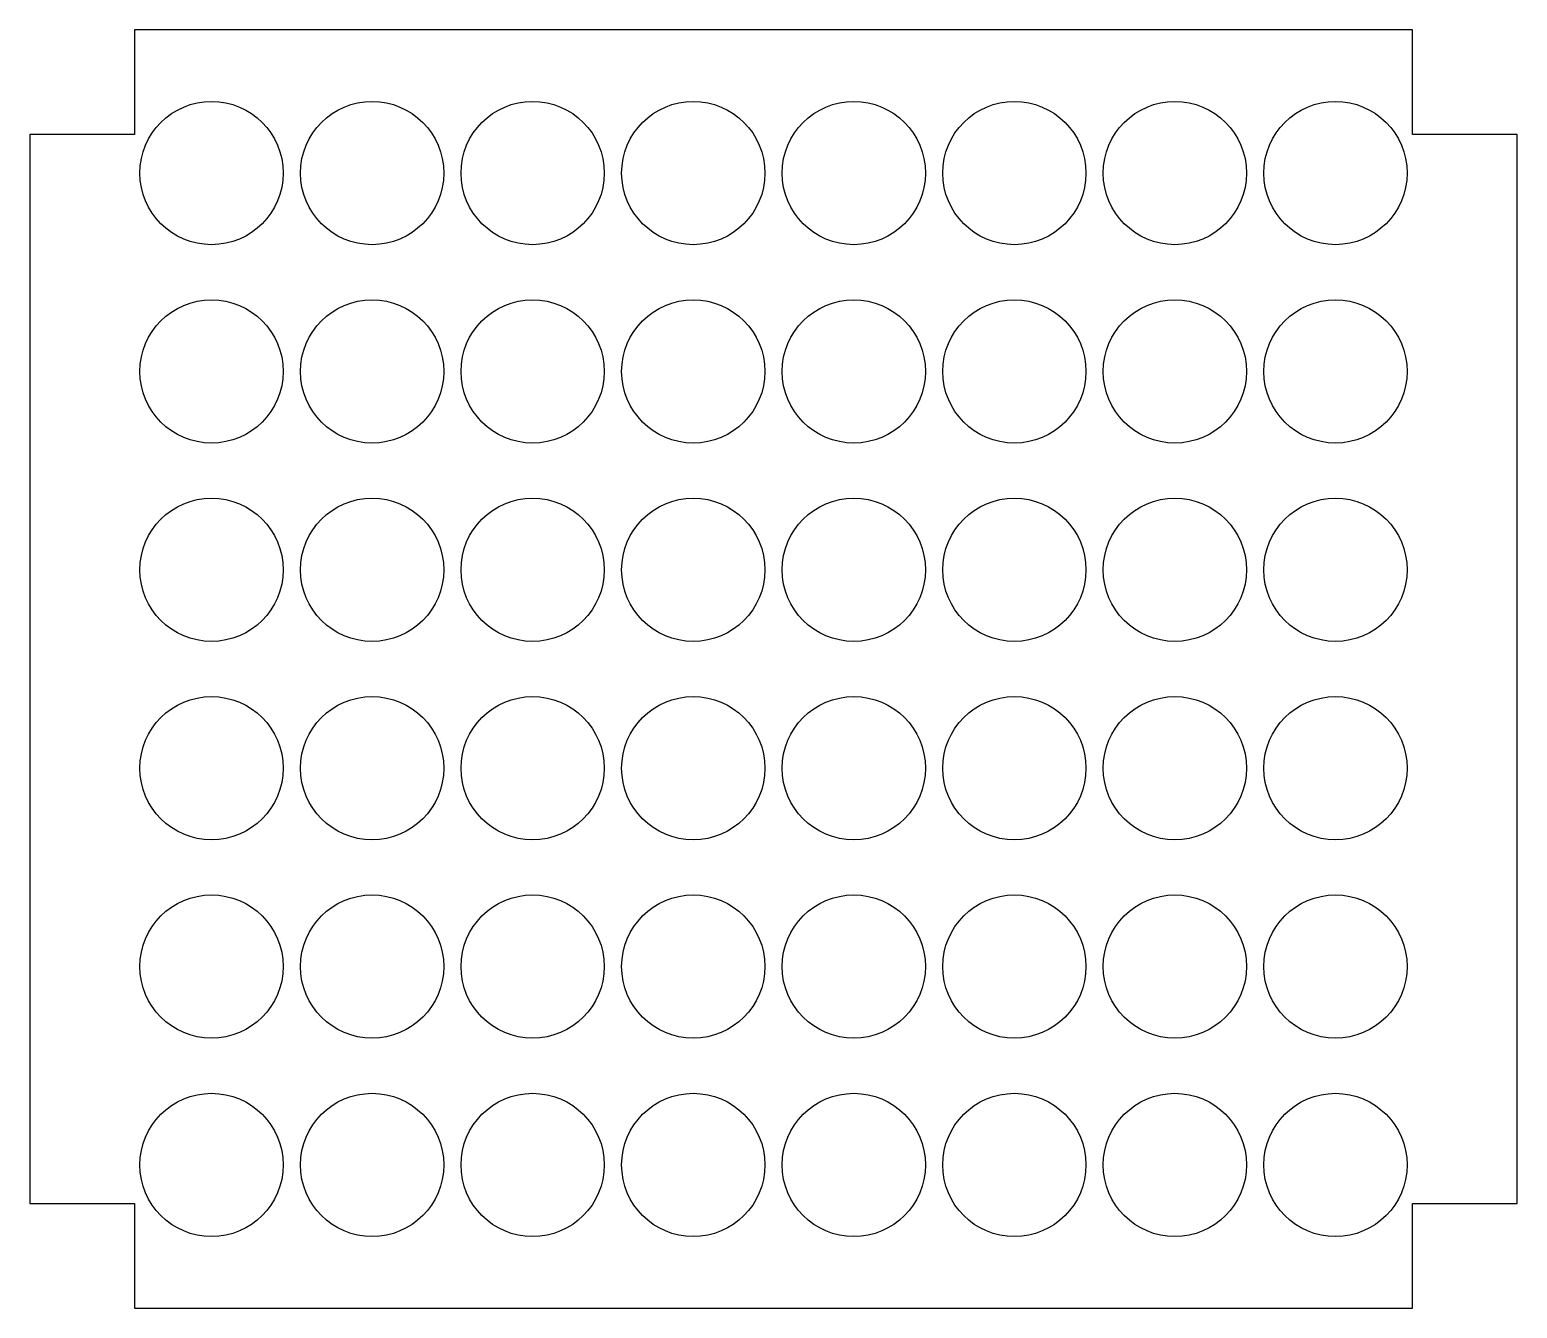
# Model space of a CAD drawing. Header units: inches. Extents: x 4.2 to 17.7, y 1.1 to 12.7.
import ezdxf

# ---------------------------------------------------------------- set-up
doc = ezdxf.new("R2010")
doc.units = ezdxf.units.IN
doc.header["$MEASUREMENT"] = 0

msp = doc.modelspace()

# ---------------------------------------------------------------- linework, layer by layer
at = {"color": 4}
for p, q in [((16.773, 12.725), (5.173, 12.725)), ((5.173, 12.725), (5.173, 11.775)), ((16.773, 11.775), (16.773, 12.725)), ((4.223, 11.775), (4.223, 2.075)), ((5.173, 11.775), (4.223, 11.775)), ((17.723, 11.775), (16.773, 11.775)), ((17.723, 2.075), (17.723, 11.775)), ((4.223, 2.075), (5.173, 2.075)), ((5.173, 2.075), (5.173, 1.125)), ((16.773, 1.125), (16.773, 2.075)), ((16.773, 2.075), (17.723, 2.075)), ((5.173, 1.125), (16.773, 1.125))]:
    msp.add_line(p, q, dxfattribs=at)
at = {"color": 2}
for centre in [(5.873, 11.425), (7.33, 11.425), (8.787, 11.425), (10.245, 11.425), (11.702, 11.425), (13.159, 11.425), (14.616, 11.425), (16.073, 11.425), (5.873, 9.625), (7.33, 9.625), (8.787, 9.625), (10.245, 9.625), (11.702, 9.625), (13.159, 9.625), (14.616, 9.625), (16.073, 9.625), (5.873, 7.825), (7.33, 7.825), (8.787, 7.825), (10.245, 7.825), (11.702, 7.825), (13.159, 7.825), (14.616, 7.825), (16.073, 7.825), (5.873, 6.025), (7.33, 6.025), (8.787, 6.025), (10.245, 6.025), (11.702, 6.025), (13.159, 6.025), (14.616, 6.025), (16.073, 6.025), (5.873, 4.225), (7.33, 4.225), (8.787, 4.225), (10.245, 4.225), (11.702, 4.225), (13.159, 4.225), (14.616, 4.225), (16.073, 4.225), (5.873, 2.425), (7.33, 2.425), (8.787, 2.425), (10.245, 2.425), (11.702, 2.425), (13.159, 2.425), (14.616, 2.425), (16.073, 2.425)]:
    msp.add_circle(centre, 0.65, dxfattribs=at)

doc.saveas('drawing.dxf')
